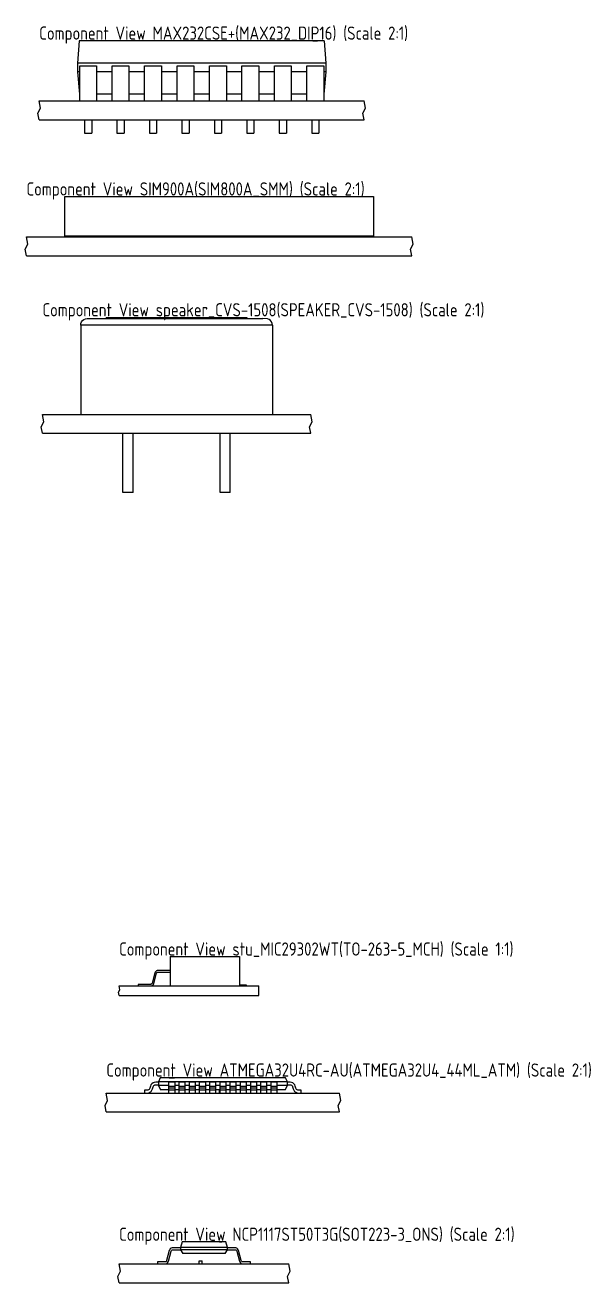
# Model space of a CAD drawing. Header units: inches. Extents: x 0 to 841, y -594 to 0.
# Drawn here: x 115.4 to 204, y -368.9 to -171.9 of the extents above; entities that cross this region are included whole.
import ezdxf

# ---------------------------------------------------------------- set-up
doc = ezdxf.new("R2010")
doc.units = ezdxf.units.IN
doc.header["$MEASUREMENT"] = 0
doc.styles.add('GOST type A0', font='', dxfattribs={"height": 2.116667})
doc.styles.get('GOST type A0').set_extended_font_data('GOST type A')

msp = doc.modelspace()

# ---------------------------------------------------------------- linework, layer by layer
at = {"color": 18, "true_color": 0x000000}
for p, q in [((123.9, -174.38), (123.65, -177.9)), ((162.25, -174.38), (123.9, -174.38)), ((160.48, -174.37), (160.49, -174.37)), ((160.48, -174.37), (160.48, -174.38)), ((160.48, -174.37), (160.48, -174.37)), ((160.49, -174.37), (160.52, -174.37)), ((160.52, -174.37), (160.57, -174.37)), ((160.57, -174.37), (160.64, -174.37)), ((160.64, -174.37), (160.72, -174.37)), ((160.72, -174.37), (160.81, -174.37)), ((160.81, -174.37), (160.9, -174.37)), ((160.9, -174.37), (161, -174.37)), ((161, -174.37), (161.08, -174.37)), ((161.08, -174.37), (161.15, -174.37)), ((161.15, -174.37), (161.2, -174.37)), ((161.2, -174.37), (161.23, -174.37)), ((161.23, -174.37), (161.23, -174.37)), ((161.23, -174.37), (161.23, -174.38)), ((161.23, -174.37), (161.23, -174.37)), ((162.25, -174.38), (162.51, -177.9)), ((123.65, -177.9), (123.65, -179.23)), ((162.51, -177.9), (123.65, -177.9)), ((123.98, -183.77), (123.98, -178.31)), ((123.98, -178.31), (126.62, -178.31)), ((126.62, -178.31), (126.62, -183.77)), ((129.06, -183.77), (129.06, -178.31)), ((129.06, -178.31), (131.7, -178.31)), ((131.7, -178.31), (131.7, -183.77)), ((134.14, -183.77), (134.14, -178.31)), ((134.14, -178.31), (136.78, -178.31)), ((136.78, -178.31), (136.78, -183.77)), ((139.22, -183.77), (139.22, -178.31)), ((139.22, -178.31), (141.86, -178.31)), ((141.86, -178.31), (141.86, -183.77)), ((144.3, -183.77), (144.3, -178.31)), ((144.3, -178.31), (146.94, -178.31)), ((146.94, -178.31), (146.94, -183.77)), ((149.38, -183.77), (149.38, -178.31)), ((149.38, -178.31), (152.02, -178.31)), ((152.02, -178.31), (152.02, -183.77)), ((154.46, -183.77), (154.46, -178.31)), ((154.46, -178.31), (157.1, -178.31)), ((157.1, -178.31), (157.1, -183.77)), ((159.54, -183.77), (159.54, -178.31)), ((159.54, -178.31), (162.18, -178.31)), ((162.18, -178.31), (162.18, -183.77)), ((162.51, -177.9), (162.51, -179.23)), ((123.65, -179.23), (123.95, -182.76)), ((123.98, -179.23), (123.65, -179.23)), ((129.06, -179.23), (126.62, -179.23)), ((134.14, -179.23), (131.7, -179.23)), ((139.22, -179.23), (136.78, -179.23)), ((144.3, -179.23), (141.86, -179.23)), ((149.38, -179.23), (146.94, -179.23)), ((154.46, -179.23), (152.02, -179.23)), ((159.54, -179.23), (157.1, -179.23)), ((162.51, -179.23), (162.18, -179.23)), ((162.51, -179.23), (162.2, -182.76)), ((123.98, -182.76), (123.95, -182.76)), ((129.06, -182.76), (126.62, -182.76)), ((134.14, -182.76), (131.7, -182.76)), ((139.22, -182.76), (136.78, -182.76)), ((144.3, -182.76), (141.86, -182.76)), ((149.38, -182.76), (146.94, -182.76)), ((154.46, -182.76), (152.02, -182.76)), ((159.54, -182.76), (157.1, -182.76)), ((162.2, -182.76), (162.18, -182.76)), ((117.45, -185.73), (117.85, -184.93)), ((117.65, -183.77), (168.51, -183.77)), ((117.85, -184.93), (117.65, -183.77)), ((168.31, -185.73), (168.71, -184.93)), ((168.71, -184.93), (168.51, -183.77)), ((117.65, -186.73), (117.45, -185.73)), ((117.65, -186.73), (168.51, -186.73)), ((124.74, -186.73), (124.74, -188.85)), ((125.86, -186.73), (125.86, -188.85)), ((129.82, -186.73), (129.82, -188.85)), ((130.94, -186.73), (130.94, -188.85)), ((134.9, -186.73), (134.9, -188.85)), ((136.02, -186.73), (136.02, -188.85)), ((139.98, -186.73), (139.98, -188.85)), ((141.1, -186.73), (141.1, -188.85)), ((145.06, -186.73), (145.06, -188.85)), ((146.18, -186.73), (146.18, -188.85)), ((150.14, -186.73), (150.14, -188.85)), ((151.26, -186.73), (151.26, -188.85)), ((155.22, -186.73), (155.22, -188.85)), ((156.34, -186.73), (156.34, -188.85)), ((160.3, -186.73), (160.3, -188.85)), ((161.42, -186.73), (161.42, -188.85)), ((168.51, -186.73), (168.31, -185.73)), ((124.74, -188.85), (125.86, -188.85)), ((129.82, -188.85), (130.94, -188.85)), ((134.9, -188.85), (136.02, -188.85)), ((139.98, -188.85), (141.1, -188.85)), ((145.06, -188.85), (146.18, -188.85)), ((150.14, -188.85), (151.26, -188.85)), ((155.22, -188.85), (156.34, -188.85)), ((160.3, -188.85), (161.42, -188.85)), ((121.65, -204.96), (121.65, -198.77)), ((121.65, -198.77), (169.96, -198.77)), ((125.27, -198.77), (125.27, -198.76)), ((125.27, -198.76), (125.31, -198.76)), ((125.31, -198.76), (125.42, -198.76)), ((125.42, -198.76), (125.6, -198.76)), ((125.6, -198.76), (125.83, -198.76)), ((125.83, -198.76), (126.1, -198.76)), ((126.1, -198.76), (126.4, -198.76)), ((126.4, -198.76), (126.7, -198.76)), ((126.7, -198.76), (126.99, -198.76)), ((126.99, -198.76), (127.25, -198.76)), ((127.25, -198.76), (127.45, -198.76)), ((127.45, -198.76), (127.6, -198.76)), ((127.6, -198.76), (127.68, -198.76)), ((127.68, -198.76), (127.69, -198.76)), ((127.69, -198.76), (127.69, -198.77)), ((127.69, -198.76), (127.69, -198.76)), ((169.96, -198.77), (169.96, -204.96)), ((115.45, -207.03), (115.85, -206.23)), ((115.65, -205.07), (175.96, -205.07)), ((115.85, -206.23), (115.65, -205.07)), ((169.96, -204.96), (121.65, -204.96)), ((121.65, -205.07), (121.65, -204.96)), ((123.63, -204.96), (123.63, -205.07)), ((129.19, -205.07), (129.19, -204.96)), ((129.19, -204.96), (130.41, -204.96)), ((130.41, -204.96), (130.41, -205.07)), ((131.19, -205.07), (131.19, -204.96)), ((131.19, -204.96), (132.41, -204.96)), ((132.41, -204.96), (132.41, -205.07)), ((133.19, -205.07), (133.19, -204.96)), ((133.19, -204.96), (134.41, -204.96)), ((134.41, -204.96), (134.41, -205.07)), ((135.19, -205.07), (135.19, -204.96)), ((135.19, -204.96), (136.41, -204.96)), ((136.41, -204.96), (136.41, -205.07)), ((137.19, -205.07), (137.19, -204.96)), ((137.19, -204.96), (138.41, -204.96)), ((138.41, -204.96), (138.41, -205.07)), ((139.19, -205.07), (139.19, -204.96)), ((139.19, -204.96), (140.41, -204.96)), ((140.41, -204.96), (140.41, -205.07)), ((141.19, -205.07), (141.19, -204.96)), ((141.19, -204.96), (142.41, -204.96)), ((142.41, -204.96), (142.41, -205.07)), ((143.19, -205.07), (143.19, -204.96)), ((143.19, -204.96), (144.41, -204.96)), ((144.41, -204.96), (144.41, -205.07)), ((145.19, -205.07), (145.19, -204.96)), ((145.19, -204.96), (146.41, -204.96)), ((146.41, -204.96), (146.41, -205.07)), ((147.19, -205.07), (147.19, -204.96)), ((147.19, -204.96), (148.41, -204.96)), ((148.41, -204.96), (148.41, -205.07)), ((149.19, -205.07), (149.19, -204.96)), ((149.19, -204.96), (150.41, -204.96)), ((150.41, -204.96), (150.41, -205.07)), ((151.19, -205.07), (151.19, -204.96)), ((151.19, -204.96), (152.41, -204.96)), ((152.41, -204.96), (152.41, -205.07)), ((153.19, -205.07), (153.19, -204.96)), ((153.19, -204.96), (154.41, -204.96)), ((154.41, -204.96), (154.41, -205.07)), ((155.19, -205.07), (155.19, -204.96)), ((155.19, -204.96), (156.41, -204.96)), ((156.41, -204.96), (156.41, -205.07)), ((157.19, -205.07), (157.19, -204.96)), ((157.19, -204.96), (158.41, -204.96)), ((158.41, -204.96), (158.41, -205.07)), ((159.19, -205.07), (159.19, -204.96)), ((159.19, -204.96), (160.41, -204.96)), ((160.41, -204.96), (160.41, -205.07)), ((161.19, -205.07), (161.19, -204.96)), ((161.19, -204.96), (162.41, -204.96)), ((162.41, -204.96), (162.41, -205.07)), ((167.98, -205.07), (167.98, -204.96)), ((169.96, -204.96), (169.96, -205.07)), ((175.76, -207.03), (176.16, -206.23)), ((176.16, -206.23), (175.96, -205.07)), ((115.65, -208.03), (115.45, -207.03)), ((115.65, -208.03), (175.96, -208.03)), ((175.96, -208.03), (175.76, -207.03)), ((124.18, -218.62), (124.28, -218.38)), ((124.28, -218.38), (124.44, -218.17)), ((124.44, -218.17), (124.65, -218.01)), ((124.65, -218.01), (124.89, -217.91)), ((124.89, -217.91), (125.15, -217.88)), ((125.15, -217.88), (125.62, -217.88)), ((125.62, -217.88), (127.02, -217.88)), ((127.02, -217.88), (129.25, -217.88)), ((128.15, -217.68), (128.15, -217.88)), ((128.15, -217.68), (128.74, -217.68)), ((128.74, -217.68), (130.47, -217.68)), ((129.25, -217.88), (132.15, -217.88)), ((130.47, -217.68), (133.15, -217.68)), ((132.15, -217.88), (134.9, -217.88)), ((133.15, -217.68), (133.35, -217.68)), ((133.15, -217.68), (133.15, -217.88)), ((133.35, -217.68), (133.95, -217.68)), ((133.39, -217.88), (133.95, -217.88)), ((133.95, -217.68), (134.9, -217.68)), ((133.95, -217.88), (134.9, -217.88)), ((134.9, -217.68), (136.15, -217.68)), ((134.9, -217.88), (136.15, -217.88)), ((136.15, -217.68), (137.59, -217.68)), ((136.15, -217.88), (137.59, -217.88)), ((136.15, -217.88), (137.59, -217.88)), ((137.59, -217.68), (139.15, -217.68)), ((137.59, -217.88), (139.15, -217.88)), ((139.15, -217.68), (140.7, -217.68)), ((139.15, -217.88), (140.7, -217.88)), ((140.7, -217.68), (142.15, -217.68)), ((140.7, -217.88), (142.15, -217.88)), ((140.7, -217.88), (142.15, -217.88)), ((142.15, -217.68), (143.39, -217.68)), ((142.15, -217.88), (143.39, -217.88)), ((143.39, -217.68), (144.34, -217.68)), ((143.39, -217.88), (146.15, -217.88)), ((143.39, -217.88), (144.34, -217.88)), ((144.34, -217.68), (144.94, -217.68)), ((144.34, -217.88), (144.91, -217.88)), ((144.94, -217.68), (145.15, -217.68)), ((145.15, -217.68), (145.15, -217.88)), ((145.15, -217.68), (147.82, -217.68)), ((146.15, -217.88), (149.05, -217.88)), ((147.82, -217.68), (149.55, -217.68)), ((149.05, -217.88), (151.27, -217.88)), ((149.55, -217.68), (150.15, -217.68)), ((150.15, -217.68), (150.15, -217.88)), ((151.27, -217.88), (152.67, -217.88)), ((153.4, -217.91), (152.67, -217.88)), ((153.65, -218.01), (153.4, -217.91)), ((153.85, -218.17), (153.65, -218.01)), ((154.01, -218.38), (153.85, -218.17)), ((154.11, -218.62), (154.01, -218.38)), ((124.15, -218.88), (124.18, -218.62)), ((124.15, -218.88), (124.15, -232.88)), ((124.66, -218.88), (124.15, -218.88)), ((126.16, -218.88), (124.66, -218.88)), ((128.54, -218.88), (126.16, -218.88)), ((131.65, -218.88), (128.54, -218.88)), ((135.26, -218.88), (131.65, -218.88)), ((139.15, -218.88), (135.26, -218.88)), ((143.03, -218.88), (139.15, -218.88)), ((146.65, -218.88), (143.03, -218.88)), ((149.75, -218.88), (146.65, -218.88)), ((152.14, -218.88), (149.75, -218.88)), ((153.63, -218.88), (152.14, -218.88)), ((154.15, -218.88), (153.63, -218.88)), ((154.15, -218.88), (154.11, -218.62)), ((154.15, -218.88), (154.15, -232.88)), ((117.95, -234.84), (118.35, -234.04)), ((118.15, -232.88), (160.15, -232.88)), ((118.35, -234.04), (118.15, -232.88)), ((159.95, -234.84), (160.35, -234.04)), ((160.35, -234.04), (160.15, -232.88)), ((118.15, -235.84), (117.95, -234.84)), ((118.15, -235.84), (160.15, -235.84)), ((130.75, -245.08), (130.75, -235.84)), ((132.35, -245.08), (132.35, -235.84)), ((145.95, -245.08), (145.95, -235.84)), ((147.55, -245.08), (147.55, -235.84)), ((160.15, -235.84), (159.95, -234.84)), ((130.77, -245.08), (130.75, -245.08)), ((130.85, -245.08), (130.77, -245.08)), ((130.98, -245.08), (130.85, -245.08)), ((131.15, -245.08), (130.98, -245.08)), ((131.34, -245.08), (131.15, -245.08)), ((131.55, -245.08), (131.34, -245.08)), ((131.75, -245.08), (131.55, -245.08)), ((131.95, -245.08), (131.75, -245.08)), ((132.11, -245.08), (131.95, -245.08)), ((132.24, -245.08), (132.11, -245.08)), ((132.32, -245.08), (132.24, -245.08)), ((132.35, -245.08), (132.32, -245.08)), ((145.97, -245.08), (145.95, -245.08)), ((146.05, -245.08), (145.97, -245.08)), ((146.18, -245.08), (146.05, -245.08)), ((146.35, -245.08), (146.18, -245.08)), ((146.54, -245.08), (146.35, -245.08)), ((146.75, -245.08), (146.54, -245.08)), ((146.95, -245.08), (146.75, -245.08)), ((147.15, -245.08), (146.95, -245.08)), ((147.31, -245.08), (147.15, -245.08)), ((147.44, -245.08), (147.31, -245.08)), ((147.52, -245.08), (147.44, -245.08)), ((147.55, -245.08), (147.52, -245.08)), ((138.17, -317.78), (149.02, -317.78)), ((138.17, -317.78), (138.17, -322.37)), ((139.91, -317.77), (139.94, -317.77)), ((139.91, -317.77), (139.91, -317.77)), ((139.91, -317.77), (139.91, -317.78)), ((139.91, -317.77), (139.91, -317.77)), ((139.94, -317.77), (139.97, -317.77)), ((139.97, -317.77), (140.02, -317.77)), ((140.02, -317.77), (140.08, -317.77)), ((140.08, -317.77), (140.14, -317.77)), ((140.14, -317.77), (140.21, -317.77)), ((140.21, -317.77), (140.28, -317.77)), ((140.28, -317.77), (140.33, -317.77)), ((140.33, -317.77), (140.38, -317.77)), ((140.38, -317.77), (140.42, -317.77)), ((140.42, -317.77), (140.44, -317.77)), ((140.44, -317.77), (140.44, -317.77)), ((140.44, -317.78), (140.44, -317.77)), ((140.44, -317.78), (140.44, -317.78)), ((149.02, -317.78), (149.02, -322.37)), ((135.75, -320.33), (135.32, -321.93)), ((135.57, -322), (136, -320.39)), ((135.8, -320.2), (135.75, -320.33)), ((135.88, -320.1), (135.8, -320.2)), ((135.99, -320.02), (135.88, -320.1)), ((136.11, -319.97), (135.99, -320.02)), ((136, -320.39), (136.02, -320.33)), ((136.02, -320.33), (136.06, -320.28)), ((136.06, -320.28), (136.12, -320.24)), ((136.24, -319.95), (136.11, -319.97)), ((136.12, -320.24), (136.18, -320.21)), ((136.18, -320.21), (136.24, -320.2)), ((138.17, -319.95), (136.24, -319.95)), ((136.24, -320.2), (138.17, -320.2)), ((130.05, -323.35), (130.25, -322.95)), ((130.15, -322.37), (152.04, -322.37)), ((130.25, -322.95), (130.15, -322.37)), ((133.15, -322.12), (133.15, -322.37)), ((135.08, -322.12), (133.15, -322.12)), ((135.14, -322.11), (135.08, -322.12)), ((135.08, -322.37), (135.21, -322.36)), ((135.2, -322.09), (135.14, -322.11)), ((135.26, -322.05), (135.2, -322.09)), ((135.21, -322.36), (135.33, -322.31)), ((135.3, -321.99), (135.26, -322.05)), ((135.32, -321.93), (135.3, -321.99)), ((135.33, -322.31), (135.44, -322.23)), ((135.44, -322.23), (135.52, -322.12)), ((135.52, -322.12), (135.57, -322)), ((149.02, -322.17), (149.53, -322.17)), ((149.53, -322.17), (150.04, -322.17)), ((149.53, -322.17), (149.53, -322.37)), ((150.04, -322.17), (150.04, -322.37)), ((152.04, -323.85), (152.04, -322.37)), ((130.15, -323.85), (130.05, -323.35)), ((130.15, -323.85), (152.04, -323.85)), ((136.6, -336.73), (136.3, -337.4)), ((156.19, -336.73), (136.6, -336.73)), ((137.99, -336.73), (138.01, -336.73)), ((137.99, -336.73), (137.99, -336.73)), ((137.99, -336.73), (137.99, -336.73)), ((137.99, -336.73), (137.99, -336.73)), ((138.01, -336.73), (138.05, -336.73)), ((138.05, -336.73), (138.12, -336.73)), ((138.12, -336.73), (138.2, -336.73)), ((138.2, -336.73), (138.3, -336.73)), ((138.3, -336.73), (138.4, -336.73)), ((138.4, -336.73), (138.5, -336.73)), ((138.4, -336.73), (138.4, -336.73)), ((138.5, -336.73), (138.59, -336.73)), ((138.59, -336.73), (138.67, -336.73)), ((138.67, -336.73), (138.74, -336.73)), ((138.74, -336.73), (138.78, -336.73)), ((138.78, -336.73), (138.8, -336.73)), ((138.8, -336.73), (138.8, -336.73)), ((138.8, -336.73), (138.8, -336.73)), ((138.8, -336.73), (138.8, -336.73)), ((156.5, -337.4), (156.19, -336.73)), ((134.15, -338.71), (134.15, -339.13)), ((134.56, -338.71), (134.15, -338.71)), ((134.67, -338.69), (134.56, -338.71)), ((134.77, -338.65), (134.67, -338.69)), ((134.86, -338.58), (134.77, -338.65)), ((134.93, -338.49), (134.86, -338.58)), ((134.97, -338.39), (134.93, -338.49)), ((135.06, -338.06), (134.97, -338.39)), ((135.14, -337.85), (135.06, -338.06)), ((135.28, -337.68), (135.14, -337.85)), ((135.16, -338.88), (135.3, -338.71)), ((135.46, -337.54), (135.28, -337.68)), ((135.3, -338.71), (135.38, -338.5)), ((135.38, -338.5), (135.47, -338.17)), ((135.66, -337.46), (135.46, -337.54)), ((135.47, -338.17), (135.51, -338.07)), ((135.51, -338.07), (135.58, -337.98)), ((135.58, -337.98), (135.67, -337.91)), ((135.88, -337.43), (135.66, -337.46)), ((135.67, -337.91), (135.77, -337.87)), ((135.77, -337.87), (135.88, -337.85)), ((136.3, -337.43), (135.88, -337.43)), ((135.88, -337.85), (136.3, -337.85)), ((136.3, -337.4), (136.3, -337.96)), ((156.5, -337.4), (136.3, -337.4)), ((136.3, -337.96), (136.65, -338.63)), ((137.95, -337.96), (136.3, -337.96)), ((137.95, -338.63), (136.65, -338.63)), ((137.95, -337.46), (137.95, -337.43)), ((138.85, -337.43), (137.95, -337.43)), ((137.95, -337.54), (137.95, -337.46)), ((137.95, -337.68), (137.95, -337.54)), ((137.95, -337.85), (137.95, -337.68)), ((137.95, -338.06), (137.95, -337.85)), ((137.95, -338.39), (137.95, -338.06)), ((137.95, -338.06), (138.85, -338.06)), ((137.95, -338.49), (137.95, -338.39)), ((138.85, -338.39), (137.95, -338.39)), ((137.95, -338.58), (137.95, -338.49)), ((137.95, -338.65), (137.95, -338.58)), ((137.95, -338.69), (137.95, -338.63)), ((137.95, -338.69), (137.95, -338.65)), ((137.95, -338.71), (137.95, -338.69)), ((137.95, -339.13), (137.95, -338.71)), ((138.85, -338.71), (137.95, -338.71)), ((138.85, -337.43), (138.85, -337.46)), ((138.85, -337.46), (138.85, -337.54)), ((138.85, -337.54), (138.85, -337.68)), ((138.85, -337.68), (138.85, -337.85)), ((138.85, -337.85), (138.85, -338.06)), ((139.55, -337.96), (138.85, -337.96)), ((138.85, -338.06), (138.85, -338.39)), ((138.85, -338.39), (138.85, -338.49)), ((138.85, -338.49), (138.85, -338.58)), ((138.85, -338.58), (138.85, -338.65)), ((139.55, -338.63), (138.85, -338.63)), ((138.85, -338.63), (138.85, -338.69)), ((138.85, -338.65), (138.85, -338.69)), ((138.85, -338.69), (138.85, -338.71)), ((138.85, -338.71), (138.85, -339.13)), ((139.55, -337.46), (139.55, -337.43)), ((140.45, -337.43), (139.55, -337.43)), ((139.55, -337.54), (139.55, -337.46)), ((139.55, -337.68), (139.55, -337.54)), ((139.55, -337.85), (139.55, -337.68)), ((139.55, -338.06), (139.55, -337.85)), ((139.55, -338.39), (139.55, -338.06)), ((139.55, -338.06), (140.45, -338.06)), ((139.55, -338.49), (139.55, -338.39)), ((140.45, -338.39), (139.55, -338.39)), ((139.55, -338.58), (139.55, -338.49)), ((139.55, -338.65), (139.55, -338.58)), ((139.55, -338.69), (139.55, -338.63)), ((139.55, -338.69), (139.55, -338.65)), ((139.55, -338.71), (139.55, -338.69)), ((139.55, -339.13), (139.55, -338.71)), ((140.45, -338.71), (139.55, -338.71)), ((140.45, -337.43), (140.45, -337.46)), ((140.45, -337.46), (140.45, -337.54)), ((140.45, -337.54), (140.45, -337.68)), ((140.45, -337.68), (140.45, -337.85)), ((140.45, -337.85), (140.45, -338.06)), ((141.15, -337.96), (140.45, -337.96)), ((140.45, -338.06), (140.45, -338.39)), ((140.45, -338.39), (140.45, -338.49)), ((140.45, -338.49), (140.45, -338.58)), ((140.45, -338.58), (140.45, -338.65)), ((141.15, -338.63), (140.45, -338.63)), ((140.45, -338.63), (140.45, -338.69)), ((140.45, -338.65), (140.45, -338.69)), ((140.45, -338.69), (140.45, -338.71)), ((140.45, -338.71), (140.45, -339.13)), ((141.15, -337.46), (141.15, -337.43)), ((142.05, -337.43), (141.15, -337.43)), ((141.15, -337.54), (141.15, -337.46)), ((141.15, -337.68), (141.15, -337.54)), ((141.15, -337.85), (141.15, -337.68)), ((141.15, -338.06), (141.15, -337.85)), ((141.15, -338.39), (141.15, -338.06)), ((141.15, -338.06), (142.05, -338.06)), ((141.15, -338.49), (141.15, -338.39)), ((142.05, -338.39), (141.15, -338.39)), ((141.15, -338.58), (141.15, -338.49)), ((141.15, -338.65), (141.15, -338.58)), ((141.15, -338.69), (141.15, -338.63)), ((141.15, -338.69), (141.15, -338.65)), ((141.15, -338.71), (141.15, -338.69)), ((141.15, -339.13), (141.15, -338.71)), ((142.05, -338.71), (141.15, -338.71)), ((142.05, -337.43), (142.05, -337.46)), ((142.05, -337.46), (142.05, -337.54)), ((142.05, -337.54), (142.05, -337.68)), ((142.05, -337.68), (142.05, -337.85)), ((142.05, -337.85), (142.05, -338.06)), ((142.75, -337.96), (142.05, -337.96)), ((142.05, -338.06), (142.05, -338.39)), ((142.05, -338.39), (142.05, -338.49)), ((142.05, -338.49), (142.05, -338.58)), ((142.05, -338.58), (142.05, -338.65)), ((142.75, -338.63), (142.05, -338.63)), ((142.05, -338.63), (142.05, -338.69)), ((142.05, -338.65), (142.05, -338.69)), ((142.05, -338.69), (142.05, -338.71)), ((142.05, -338.71), (142.05, -339.13)), ((142.75, -337.46), (142.75, -337.43)), ((143.65, -337.43), (142.75, -337.43)), ((142.75, -337.54), (142.75, -337.46)), ((142.75, -337.68), (142.75, -337.54)), ((142.75, -337.85), (142.75, -337.68)), ((142.75, -338.06), (142.75, -337.85)), ((142.75, -338.39), (142.75, -338.06)), ((142.75, -338.06), (143.65, -338.06)), ((142.75, -338.49), (142.75, -338.39)), ((143.65, -338.39), (142.75, -338.39)), ((142.75, -338.58), (142.75, -338.49)), ((142.75, -338.65), (142.75, -338.58)), ((142.75, -338.69), (142.75, -338.63)), ((142.75, -338.69), (142.75, -338.65)), ((142.75, -338.71), (142.75, -338.69)), ((142.75, -339.13), (142.75, -338.71)), ((143.65, -338.71), (142.75, -338.71)), ((143.65, -337.43), (143.65, -337.46)), ((143.65, -337.46), (143.65, -337.54)), ((143.65, -337.54), (143.65, -337.68)), ((143.65, -337.68), (143.65, -337.85)), ((143.65, -337.85), (143.65, -338.06)), ((144.35, -337.96), (143.65, -337.96)), ((143.65, -338.06), (143.65, -338.39)), ((143.65, -338.39), (143.65, -338.49)), ((143.65, -338.49), (143.65, -338.58)), ((143.65, -338.58), (143.65, -338.65)), ((144.35, -338.63), (143.65, -338.63)), ((143.65, -338.63), (143.65, -338.69)), ((143.65, -338.65), (143.65, -338.69)), ((143.65, -338.69), (143.65, -338.71)), ((143.65, -338.71), (143.65, -339.13)), ((144.35, -337.46), (144.35, -337.43)), ((145.25, -337.43), (144.35, -337.43)), ((144.35, -337.54), (144.35, -337.46)), ((144.35, -337.68), (144.35, -337.54)), ((144.35, -337.85), (144.35, -337.68)), ((144.35, -338.06), (144.35, -337.85)), ((144.35, -338.39), (144.35, -338.06)), ((144.35, -338.06), (145.25, -338.06)), ((144.35, -338.49), (144.35, -338.39)), ((145.25, -338.39), (144.35, -338.39)), ((144.35, -338.58), (144.35, -338.49)), ((144.35, -338.65), (144.35, -338.58)), ((144.35, -338.69), (144.35, -338.63)), ((144.35, -338.69), (144.35, -338.65)), ((144.35, -338.71), (144.35, -338.69)), ((144.35, -339.13), (144.35, -338.71)), ((145.25, -338.71), (144.35, -338.71)), ((145.25, -337.43), (145.25, -337.46)), ((145.25, -337.46), (145.25, -337.54)), ((145.25, -337.54), (145.25, -337.68)), ((145.25, -337.68), (145.25, -337.85)), ((145.25, -337.85), (145.25, -338.06)), ((145.95, -337.96), (145.25, -337.96)), ((145.25, -338.06), (145.25, -338.39)), ((145.25, -338.39), (145.25, -338.49)), ((145.25, -338.49), (145.25, -338.58)), ((145.25, -338.58), (145.25, -338.65)), ((145.95, -338.63), (145.25, -338.63)), ((145.25, -338.63), (145.25, -338.69)), ((145.25, -338.65), (145.25, -338.69)), ((145.25, -338.69), (145.25, -338.71)), ((145.25, -338.71), (145.25, -339.13)), ((145.89, -339.13), (145.89, -338.63)), ((145.95, -337.46), (145.95, -337.43)), ((146.85, -337.43), (145.95, -337.43)), ((145.95, -337.54), (145.95, -337.46)), ((145.95, -337.68), (145.95, -337.54)), ((145.95, -337.85), (145.95, -337.68)), ((145.95, -338.06), (145.95, -337.85)), ((145.95, -338.39), (145.95, -338.06)), ((145.95, -338.06), (146.85, -338.06)), ((145.95, -338.49), (145.95, -338.39)), ((146.85, -338.39), (145.95, -338.39)), ((145.95, -338.58), (145.95, -338.49)), ((145.95, -338.65), (145.95, -338.58)), ((145.95, -338.69), (145.95, -338.65)), ((145.95, -338.71), (145.95, -338.69)), ((145.95, -339.13), (145.95, -338.71)), ((146.85, -338.71), (145.95, -338.71)), ((146.85, -337.43), (146.85, -337.46)), ((146.85, -337.46), (146.85, -337.54)), ((146.85, -337.54), (146.85, -337.68)), ((146.85, -337.68), (146.85, -337.85)), ((146.85, -337.85), (146.85, -338.06)), ((147.55, -337.96), (146.85, -337.96)), ((146.85, -338.06), (146.85, -338.39)), ((146.85, -338.39), (146.85, -338.49)), ((146.85, -338.49), (146.85, -338.58)), ((146.85, -338.58), (146.85, -338.65)), ((147.55, -338.63), (146.85, -338.63)), ((146.85, -338.63), (146.85, -338.69)), ((146.85, -338.65), (146.85, -338.69)), ((146.85, -338.69), (146.85, -338.71)), ((146.85, -338.71), (146.85, -339.13)), ((147.55, -337.46), (147.55, -337.43)), ((148.45, -337.43), (147.55, -337.43)), ((147.55, -337.54), (147.55, -337.46)), ((147.55, -337.68), (147.55, -337.54)), ((147.55, -337.85), (147.55, -337.68)), ((147.55, -338.06), (147.55, -337.85)), ((147.55, -338.39), (147.55, -338.06)), ((147.55, -338.06), (148.45, -338.06)), ((147.55, -338.49), (147.55, -338.39)), ((148.45, -338.39), (147.55, -338.39)), ((147.55, -338.58), (147.55, -338.49)), ((147.55, -338.65), (147.55, -338.58)), ((147.55, -338.69), (147.55, -338.63)), ((147.55, -338.69), (147.55, -338.65)), ((147.55, -338.71), (147.55, -338.69)), ((147.55, -339.13), (147.55, -338.71)), ((148.45, -338.71), (147.55, -338.71)), ((148.45, -337.43), (148.45, -337.46)), ((148.45, -337.46), (148.45, -337.54)), ((148.45, -337.54), (148.45, -337.68)), ((148.45, -337.68), (148.45, -337.85)), ((148.45, -337.85), (148.45, -338.06)), ((149.15, -337.96), (148.45, -337.96)), ((148.45, -338.06), (148.45, -338.39)), ((148.45, -338.39), (148.45, -338.49)), ((148.45, -338.49), (148.45, -338.58)), ((148.45, -338.58), (148.45, -338.65)), ((149.15, -338.63), (148.45, -338.63)), ((148.45, -338.63), (148.45, -338.69)), ((148.45, -338.65), (148.45, -338.69)), ((148.45, -338.69), (148.45, -338.71)), ((148.45, -338.71), (148.45, -339.13)), ((149.15, -337.46), (149.15, -337.43)), ((150.05, -337.43), (149.15, -337.43)), ((149.15, -337.54), (149.15, -337.46)), ((149.15, -337.68), (149.15, -337.54)), ((149.15, -337.85), (149.15, -337.68)), ((149.15, -338.06), (149.15, -337.85)), ((149.15, -338.39), (149.15, -338.06)), ((149.15, -338.06), (150.05, -338.06)), ((149.15, -338.49), (149.15, -338.39)), ((150.05, -338.39), (149.15, -338.39)), ((149.15, -338.58), (149.15, -338.49)), ((149.15, -338.65), (149.15, -338.58)), ((149.15, -338.69), (149.15, -338.63)), ((149.15, -338.69), (149.15, -338.65)), ((149.15, -338.71), (149.15, -338.69)), ((149.15, -339.13), (149.15, -338.71)), ((150.05, -338.71), (149.15, -338.71)), ((150.05, -337.43), (150.05, -337.46)), ((150.05, -337.46), (150.05, -337.54)), ((150.05, -337.54), (150.05, -337.68)), ((150.05, -337.68), (150.05, -337.85)), ((150.05, -337.85), (150.05, -338.06)), ((150.75, -337.96), (150.05, -337.96)), ((150.05, -338.06), (150.05, -338.39)), ((150.05, -338.39), (150.05, -338.49)), ((150.05, -338.49), (150.05, -338.58)), ((150.05, -338.58), (150.05, -338.65)), ((150.75, -338.63), (150.05, -338.63)), ((150.05, -338.63), (150.05, -338.69)), ((150.05, -338.65), (150.05, -338.69)), ((150.05, -338.69), (150.05, -338.71)), ((150.05, -338.71), (150.05, -339.13)), ((150.75, -337.46), (150.75, -337.43)), ((151.65, -337.43), (150.75, -337.43)), ((150.75, -337.54), (150.75, -337.46)), ((150.75, -337.68), (150.75, -337.54)), ((150.75, -337.85), (150.75, -337.68)), ((150.75, -338.06), (150.75, -337.85)), ((150.75, -338.39), (150.75, -338.06)), ((150.75, -338.06), (151.65, -338.06)), ((150.75, -338.49), (150.75, -338.39)), ((151.65, -338.39), (150.75, -338.39)), ((150.75, -338.58), (150.75, -338.49)), ((150.75, -338.65), (150.75, -338.58)), ((150.75, -338.69), (150.75, -338.63)), ((150.75, -338.69), (150.75, -338.65)), ((150.75, -338.71), (150.75, -338.69)), ((150.75, -339.13), (150.75, -338.71)), ((151.65, -338.71), (150.75, -338.71)), ((151.65, -337.43), (151.65, -337.46)), ((151.65, -337.46), (151.65, -337.54)), ((151.65, -337.54), (151.65, -337.68)), ((151.65, -337.68), (151.65, -337.85)), ((151.65, -337.85), (151.65, -338.06)), ((152.35, -337.96), (151.65, -337.96)), ((151.65, -338.06), (151.65, -338.39)), ((151.65, -338.39), (151.65, -338.49)), ((151.65, -338.49), (151.65, -338.58)), ((151.65, -338.58), (151.65, -338.65)), ((152.35, -338.63), (151.65, -338.63)), ((151.65, -338.63), (151.65, -338.69)), ((151.65, -338.65), (151.65, -338.69)), ((151.65, -338.69), (151.65, -338.71)), ((151.65, -338.71), (151.65, -339.13)), ((152.35, -337.46), (152.35, -337.43)), ((153.25, -337.43), (152.35, -337.43)), ((152.35, -337.54), (152.35, -337.46)), ((152.35, -337.68), (152.35, -337.54)), ((152.35, -337.85), (152.35, -337.68)), ((152.35, -338.06), (152.35, -337.85)), ((152.35, -338.39), (152.35, -338.06)), ((152.35, -338.06), (153.25, -338.06)), ((152.35, -338.49), (152.35, -338.39)), ((153.25, -338.39), (152.35, -338.39)), ((152.35, -338.58), (152.35, -338.49)), ((152.35, -338.65), (152.35, -338.58)), ((152.35, -338.69), (152.35, -338.63)), ((152.35, -338.69), (152.35, -338.65)), ((152.35, -338.71), (152.35, -338.69)), ((152.35, -339.13), (152.35, -338.71)), ((153.25, -338.71), (152.35, -338.71)), ((153.25, -337.43), (153.25, -337.46)), ((153.25, -337.46), (153.25, -337.54)), ((153.25, -337.54), (153.25, -337.68)), ((153.25, -337.68), (153.25, -337.85)), ((153.25, -337.85), (153.25, -338.06)), ((153.95, -337.96), (153.25, -337.96)), ((153.25, -338.06), (153.25, -338.39)), ((153.25, -338.39), (153.25, -338.49)), ((153.25, -338.49), (153.25, -338.58)), ((153.25, -338.58), (153.25, -338.65)), ((153.95, -338.63), (153.25, -338.63)), ((153.25, -338.63), (153.25, -338.69)), ((153.25, -338.65), (153.25, -338.69)), ((153.25, -338.69), (153.25, -338.71)), ((153.25, -338.71), (153.25, -339.13)), ((153.95, -337.46), (153.95, -337.43)), ((154.85, -337.43), (153.95, -337.43)), ((153.95, -337.54), (153.95, -337.46)), ((153.95, -337.68), (153.95, -337.54)), ((153.95, -337.85), (153.95, -337.68)), ((153.95, -338.06), (153.95, -337.85)), ((153.95, -338.39), (153.95, -338.06)), ((153.95, -338.06), (154.85, -338.06)), ((153.95, -338.49), (153.95, -338.39)), ((154.85, -338.39), (153.95, -338.39)), ((153.95, -338.58), (153.95, -338.49)), ((153.95, -338.65), (153.95, -338.58)), ((153.95, -338.69), (153.95, -338.63)), ((153.95, -338.69), (153.95, -338.65)), ((153.95, -338.71), (153.95, -338.69)), ((153.95, -339.13), (153.95, -338.71)), ((154.85, -338.71), (153.95, -338.71)), ((154.85, -337.43), (154.85, -337.46)), ((154.85, -337.46), (154.85, -337.54)), ((154.85, -337.54), (154.85, -337.68)), ((154.85, -337.68), (154.85, -337.85)), ((154.85, -337.85), (154.85, -338.06)), ((156.5, -337.96), (154.85, -337.96)), ((154.85, -338.06), (154.85, -338.39)), ((154.85, -338.39), (154.85, -338.49)), ((154.85, -338.49), (154.85, -338.58)), ((154.85, -338.58), (154.85, -338.65)), ((156.14, -338.63), (154.85, -338.63)), ((154.85, -338.63), (154.85, -338.69)), ((154.85, -338.65), (154.85, -338.69)), ((154.85, -338.69), (154.85, -338.71)), ((154.85, -338.71), (154.85, -339.13)), ((156.14, -338.63), (156.5, -337.96)), ((156.5, -337.96), (156.5, -337.4)), ((156.91, -337.43), (156.5, -337.43)), ((156.5, -337.85), (156.91, -337.85)), ((157.13, -337.46), (156.91, -337.43)), ((156.91, -337.85), (157.02, -337.87)), ((157.02, -337.87), (157.12, -337.91)), ((157.12, -337.91), (157.21, -337.98)), ((157.33, -337.54), (157.13, -337.46)), ((157.21, -337.98), (157.28, -338.07)), ((157.28, -338.07), (157.32, -338.17)), ((157.32, -338.17), (157.41, -338.5)), ((157.51, -337.68), (157.33, -337.54)), ((157.41, -338.5), (157.49, -338.71)), ((157.49, -338.71), (157.63, -338.88)), ((157.65, -337.85), (157.51, -337.68)), ((157.73, -338.06), (157.65, -337.85)), ((157.82, -338.39), (157.73, -338.06)), ((157.86, -338.49), (157.82, -338.39)), ((157.93, -338.58), (157.86, -338.49)), ((158.02, -338.65), (157.93, -338.58)), ((158.12, -338.69), (158.02, -338.65)), ((158.23, -338.71), (158.12, -338.69)), ((158.65, -338.71), (158.23, -338.71)), ((158.65, -339.13), (158.65, -338.71)), ((127.95, -341.09), (128.35, -340.29)), ((128.15, -339.13), (164.65, -339.13)), ((128.35, -340.29), (128.15, -339.13)), ((134.56, -339.13), (134.78, -339.1)), ((134.78, -339.1), (134.98, -339.02)), ((134.98, -339.02), (135.16, -338.88)), ((157.63, -338.88), (157.81, -339.02)), ((157.81, -339.02), (158.01, -339.1)), ((158.01, -339.1), (158.23, -339.13)), ((164.45, -341.09), (164.85, -340.29)), ((164.85, -340.29), (164.65, -339.13)), ((128.15, -342.09), (127.95, -341.09)), ((128.15, -342.09), (164.65, -342.09)), ((164.65, -342.09), (164.45, -341.09)), ((138.01, -363.81), (137.59, -365.36)), ((137.89, -365.44), (138.31, -363.88)), ((138.07, -363.66), (138.01, -363.81)), ((138.17, -363.53), (138.07, -363.66)), ((138.3, -363.44), (138.17, -363.53)), ((138.44, -363.38), (138.3, -363.44)), ((138.31, -363.88), (138.34, -363.81)), ((138.34, -363.81), (138.38, -363.75)), ((138.38, -363.75), (138.45, -363.7)), ((138.6, -363.35), (138.44, -363.38)), ((138.45, -363.7), (138.52, -363.67)), ((138.52, -363.67), (138.6, -363.66)), ((139.75, -363.35), (138.6, -363.35)), ((138.6, -363.66), (139.75, -363.66)), ((140.01, -362.44), (139.75, -363.32)), ((139.75, -363.32), (139.75, -363.69)), ((147.12, -363.32), (139.75, -363.32)), ((139.75, -363.69), (140.11, -364.27)), ((147.12, -363.69), (139.75, -363.69)), ((146.86, -362.44), (140.01, -362.44)), ((146.76, -364.27), (140.11, -364.27)), ((145.88, -362.43), (145.9, -362.43)), ((145.88, -362.43), (145.88, -362.43)), ((145.88, -362.43), (145.88, -362.43)), ((145.88, -362.44), (145.88, -362.43)), ((145.88, -362.44), (145.88, -362.44)), ((145.9, -362.43), (145.93, -362.43)), ((145.93, -362.43), (145.97, -362.43)), ((145.97, -362.43), (146.01, -362.43)), ((146.01, -362.43), (146.06, -362.43)), ((146.06, -362.43), (146.11, -362.43)), ((146.06, -362.44), (146.06, -362.43)), ((146.11, -362.43), (146.15, -362.43)), ((146.15, -362.43), (146.19, -362.43)), ((146.19, -362.43), (146.22, -362.43)), ((146.22, -362.43), (146.23, -362.43)), ((146.23, -362.43), (146.24, -362.43)), ((146.24, -362.43), (146.24, -362.43)), ((146.24, -362.44), (146.24, -362.43)), ((146.24, -362.44), (146.24, -362.44)), ((146.76, -364.27), (147.12, -363.69)), ((147.12, -363.32), (146.86, -362.44)), ((147.12, -363.69), (147.12, -363.32)), ((148.27, -363.35), (147.12, -363.35)), ((147.12, -363.66), (148.27, -363.66)), ((148.43, -363.38), (148.27, -363.35)), ((148.27, -363.66), (148.35, -363.67)), ((148.35, -363.67), (148.42, -363.7)), ((148.42, -363.7), (148.49, -363.75)), ((148.58, -363.44), (148.43, -363.38)), ((148.49, -363.75), (148.54, -363.81)), ((148.54, -363.81), (148.57, -363.88)), ((148.57, -363.88), (148.98, -365.44)), ((148.7, -363.53), (148.58, -363.44)), ((148.8, -363.66), (148.7, -363.53)), ((148.86, -363.81), (148.8, -363.66)), ((149.28, -365.36), (148.86, -363.81)), ((130.15, -365.89), (156.73, -365.89)), ((130.35, -367.05), (130.15, -365.89)), ((136.15, -365.59), (136.15, -365.89)), ((137.3, -365.59), (136.15, -365.59)), ((137.38, -365.58), (137.3, -365.59)), ((137.3, -365.89), (137.46, -365.87)), ((137.45, -365.55), (137.38, -365.58)), ((137.51, -365.5), (137.45, -365.55)), ((137.46, -365.87), (137.6, -365.81)), ((137.56, -365.44), (137.51, -365.5)), ((137.59, -365.36), (137.56, -365.44)), ((137.6, -365.81), (137.73, -365.72)), ((137.73, -365.72), (137.83, -365.59)), ((137.83, -365.59), (137.89, -365.44)), ((142.67, -365.39), (143.18, -365.39)), ((142.67, -365.89), (142.67, -365.39)), ((143.18, -365.89), (143.18, -365.39)), ((148.98, -365.44), (149.04, -365.59)), ((149.04, -365.59), (149.14, -365.72)), ((149.14, -365.72), (149.27, -365.81)), ((149.27, -365.81), (149.41, -365.87)), ((149.31, -365.44), (149.28, -365.36)), ((149.36, -365.5), (149.31, -365.44)), ((149.42, -365.55), (149.36, -365.5)), ((149.41, -365.87), (149.57, -365.89)), ((149.49, -365.58), (149.42, -365.55)), ((149.57, -365.59), (149.49, -365.58)), ((150.73, -365.59), (149.57, -365.59)), ((150.73, -365.89), (150.73, -365.59)), ((156.93, -367.05), (156.73, -365.89)), ((129.95, -367.85), (130.35, -367.05)), ((130.15, -368.85), (129.95, -367.85)), ((156.53, -367.85), (156.93, -367.05)), ((156.73, -368.85), (156.53, -367.85)), ((130.15, -368.85), (156.73, -368.85))]:
    msp.add_line(p, q, dxfattribs=at)

# ---------------------------------------------------------------- texts
at = {"color": 18, "true_color": 0x000000, "style": 'GOST type A0'}
for s, p in [('Component View MAX232CSE+(MAX232_DIP16) (Scale 2:1)', (117.65, -174.21)), ('Component View SIM900A(SIM800A_SMM) (Scale 2:1)', (115.65, -198.61)), ('Component View speaker_CVS-1508(SPEAKER_CVS-1508) (Scale 2:1)', (118.15, -217.53)), ('Component View stu_MIC29302WT(TO-263-5_MCH) (Scale 1:1)', (130.15, -317.62)), ('Component View ATMEGA32U4RC-AU(ATMEGA32U4_44ML_ATM) (Scale 2:1)', (128.15, -336.57)), ('Component View NCP1117ST50T3G(SOT223-3_ONS) (Scale 2:1)', (130.15, -362.28))]:
    msp.add_text(s, height=2.0694, dxfattribs=at).set_placement(p)

doc.saveas('drawing.dxf')
